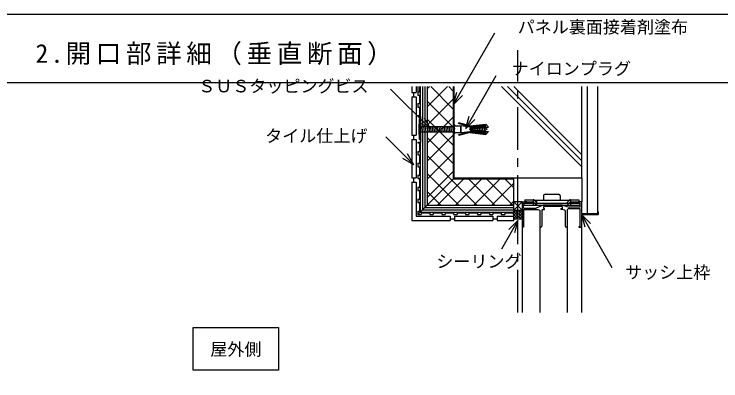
# Model space of a CAD drawing. Units: millimetres, scale not verified. Extents: x -1989 to 2011, y -1447 to 1353.
# Drawn here: x -652 to 177, y 922 to 1353 of the extents above; entities that cross this region are included whole.
import ezdxf
from ezdxf.enums import TextEntityAlignment as Align

# ---------------------------------------------------------------- set-up
doc = ezdxf.new("R2010")
doc.units = ezdxf.units.MM
doc.header["$LTSCALE"] = 10
doc.linetypes.add('CHAIN1', pattern=[8, 5, -1, 1, -1])
for name, color, linetype in [('0-0', 7, 'Continuous'), ('3-0', 7, 'Continuous'), ('3-1', 7, 'Continuous'), ('3-2', 7, 'Continuous')]:
    doc.layers.add(name, color=color, linetype=linetype)
doc.styles.add('ＭＳ ゴシック', font='')
doc.styles.get('ＭＳ ゴシック').set_extended_font_data('MS Gothic')

msp = doc.modelspace()

# ---------------------------------------------------------------- linework, layer by layer
at = {"layer": '0-0'}
msp.add_line((-1988.79, 1272.63), (2011.21, 1272.63), dxfattribs=at)
msp.add_lwpolyline([(-1988.79, 1352.63), (2011.21, 1352.63), (2011.21, -1447.37), (-1988.79, -1447.37)], close=True, dxfattribs=at)
at = {"layer": '3-0'}
msp.add_lwpolyline([(-442.1, 985.09), (-342.1, 985.09), (-342.1, 935.09), (-442.1, 935.09)], close=True, dxfattribs=at)
at = {"layer": '3-1'}
for p, q in [((-136.6, 1246.74), (-88.05, 1330.83)), ((-122.31, 1218.56), (-86.55, 1280.51)), ((-163.2, 1217.51), (-210.5, 1264.81)), ((-185.55, 1267.63), (-185.55, 1260.63)), ((-180.55, 1267.63), (-180.55, 1260.63)), ((-178.55, 1267.63), (-178.55, 1257.63)), ((-178.55, 1261.63), (-176.55, 1261.63)), ((-176.55, 1267.63), (-176.55, 1261.63)), ((-175.8, 1267.63), (-175.8, 1232.63)), ((-173.05, 1267.63), (-173.05, 1220.63)), ((-170.3, 1267.63), (-170.3, 1220.63)), ((-167.55, 1267.63), (-167.55, 1220.63)), ((-167.55, 1243.74), (-143.66, 1267.63)), ((-167.55, 1264.95), (-164.87, 1267.63)), ((-163.45, 1267.63), (-137.05, 1241.23)), ((-142.24, 1267.63), (-137.05, 1262.45)), ((-137.05, 1267.63), (-137.05, 1220.63)), ((-136.6, 1246.74), (-132.72, 1261.23)), ((-136.05, 1160.13), (-136.05, 1267.63)), ((13.95, 1173.48), (-80.2, 1267.63)), ((13.95, 1180.56), (-73.13, 1267.63)), ((13.95, 1187.63), (-66.06, 1267.63)), ((13.95, 1160.13), (13.95, 1267.63)), ((20.56, 1118.75), (20.56, 1267.63)), ((32.56, 1120.54), (32.56, 1267.63)), ((-185.55, 1260.63), (-180.55, 1260.63)), ((-185.55, 1255.63), (-180.55, 1255.63)), ((-185.55, 1255.63), (-185.55, 1210.63)), ((-183.55, 1260.63), (-183.55, 1255.63)), ((-180.55, 1255.63), (-180.55, 1210.63)), ((-178.55, 1257.63), (-176.55, 1257.63)), ((-176.55, 1257.63), (-176.55, 1247.63)), ((-167.55, 1222.53), (-137.05, 1253.03)), ((-136.6, 1246.74), (-125.99, 1257.35)), ((-178.55, 1247.63), (-176.55, 1247.63)), ((-178.55, 1247.63), (-178.55, 1243.63)), ((-167.55, 1250.52), (-137.05, 1220.02)), ((-178.55, 1243.63), (-176.55, 1243.63)), ((-176.55, 1243.63), (-176.55, 1233.63)), ((-178.55, 1233.63), (-176.55, 1233.63)), ((-178.55, 1233.63), (-178.55, 1232.63)), ((-178.55, 1232.63), (-175.55, 1232.63)), ((-176.55, 1229.63), (-175.55, 1229.63)), ((-176.55, 1205.63), (-176.55, 1229.63)), ((-175.55, 1232.63), (-175.55, 1202.63)), ((-175.55, 1205.63), (-175.55, 1229.63)), ((-163.2, 1217.51), (-170.7, 1230.5)), ((-167.55, 1201.31), (-137.05, 1231.82)), ((-167.55, 1229.31), (-137.05, 1198.81)), ((-122.31, 1218.56), (-118.43, 1233.05)), ((-122.31, 1218.56), (-111.71, 1229.17)), ((-177.05, 1223.63), (-176.55, 1223.13)), ((-177.05, 1211.63), (-177.05, 1223.63)), ((-163.2, 1217.51), (-176.19, 1225.01)), ((-175.55, 1222.13), (-174.05, 1220.63)), ((-174.05, 1220.63), (-135.55, 1220.63)), ((-174.05, 1220.63), (-173, 1214.63)), ((-172.05, 1220.63), (-171, 1214.63)), ((-170.05, 1220.63), (-169, 1214.63)), ((-168.05, 1220.63), (-167, 1214.63)), ((-166.05, 1220.63), (-165, 1214.63)), ((-164.05, 1220.63), (-163, 1214.63)), ((-162.05, 1220.63), (-161, 1214.63)), ((-160.05, 1220.63), (-159, 1214.63)), ((-158.05, 1220.63), (-157, 1214.63)), ((-156.05, 1220.63), (-155, 1214.63)), ((-154.05, 1220.63), (-153, 1214.63)), ((-152.05, 1220.63), (-151, 1214.63)), ((-150.05, 1220.63), (-149, 1214.63)), ((-148.05, 1220.63), (-147, 1214.63)), ((-146.05, 1220.63), (-145, 1214.63)), ((-144.05, 1220.63), (-143, 1214.63)), ((-142.05, 1220.63), (-141, 1214.63)), ((-140.05, 1220.63), (-139, 1214.63)), ((-138.05, 1220.63), (-137, 1214.63)), ((-136.05, 1220.63), (-135.55, 1217.8)), ((-134.55, 1221.63), (-135.55, 1222.63)), ((-135.55, 1212.63), (-135.55, 1222.63)), ((-134.55, 1221.63), (-127.55, 1221.63)), ((-130.81, 1224.17), (-130.55, 1225.13)), ((-117.55, 1220.6), (-130.81, 1224.17)), ((-117.55, 1221.63), (-130.55, 1225.13)), ((-128.05, 1213.63), (-128.05, 1221.63)), ((-127.55, 1213.63), (-127.55, 1221.63)), ((-117.55, 1220.13), (-127.55, 1221.63)), ((-120.89, 1220.63), (-117.69, 1220.63)), ((-117.55, 1221.63), (-98.55, 1223.63)), ((-117.55, 1220.13), (-117.55, 1220.6)), ((-117.55, 1218.13), (-95.55, 1220.13)), ((-116.56, 1218.22), (-116.92, 1221.7)), ((-115.56, 1218.32), (-115.93, 1221.79)), ((-114.57, 1218.41), (-114.93, 1221.91)), ((-113.57, 1218.5), (-113.94, 1222.01)), ((-112.57, 1218.59), (-112.95, 1222.12)), ((-111.58, 1218.68), (-111.95, 1222.22)), ((-110.58, 1218.77), (-110.96, 1222.33)), ((-109.59, 1218.86), (-109.96, 1222.43)), ((-108.59, 1218.95), (-108.97, 1222.54)), ((-107.59, 1219.04), (-107.97, 1222.64)), ((-106.6, 1219.13), (-106.98, 1222.75)), ((-105.6, 1219.22), (-105.99, 1222.85)), ((-104.61, 1219.31), (-104.99, 1222.96)), ((-103.61, 1219.4), (-104, 1223.06)), ((-102.62, 1219.49), (-103, 1223.17)), ((-102.85, 1219.47), (-102.19, 1215.74)), ((-101.62, 1219.58), (-102.01, 1223.27)), ((-100.62, 1219.67), (-101.01, 1223.38)), ((-100.88, 1219.65), (-100.2, 1215.82)), ((-97.01, 1217.61), (-100.59, 1219.68)), ((-99.63, 1219.76), (-100.02, 1223.48)), ((-98.63, 1219.85), (-99.02, 1223.59)), ((-95.55, 1220.13), (-98.55, 1223.63)), ((-177.05, 1211.63), (-176.55, 1212.13)), ((-175.55, 1213.13), (-174.05, 1214.63)), ((-174.05, 1214.63), (-135.55, 1214.63)), ((-173.05, 1214.63), (-173.05, 1123.13)), ((-170.3, 1214.63), (-170.3, 1125.88)), ((-167.55, 1214.63), (-167.55, 1128.63)), ((-137.05, 1214.63), (-137.05, 1159.13)), ((-135.55, 1212.63), (-134.55, 1213.63)), ((-134.55, 1213.63), (-127.55, 1213.63)), ((-117.55, 1214.67), (-130.81, 1211.1)), ((-130.55, 1210.13), (-130.81, 1211.1)), ((-117.55, 1213.63), (-130.55, 1210.13)), ((-127.55, 1213.63), (-117.55, 1215.13)), ((-120.89, 1214.63), (-117.69, 1214.63)), ((-117.55, 1217.13), (-117.55, 1218.13)), ((-117.55, 1217.13), (-95.55, 1215.13)), ((-117.55, 1214.67), (-117.55, 1215.13)), ((-117.55, 1213.63), (-98.55, 1211.63)), ((-116.56, 1217.04), (-116.92, 1213.57)), ((-116.63, 1218.22), (-116.42, 1217.03)), ((-115.56, 1216.95), (-115.93, 1213.48)), ((-114.57, 1216.86), (-114.93, 1213.36)), ((-114.66, 1218.4), (-114.39, 1216.85)), ((-113.57, 1216.77), (-113.94, 1213.25)), ((-112.57, 1216.68), (-112.95, 1213.15)), ((-112.69, 1218.58), (-112.35, 1216.66)), ((-111.58, 1216.59), (-111.95, 1213.04)), ((-110.58, 1216.5), (-110.96, 1212.94)), ((-110.72, 1218.76), (-110.32, 1216.48)), ((-109.59, 1216.41), (-109.96, 1212.84)), ((-108.59, 1216.32), (-108.97, 1212.73)), ((-108.75, 1218.93), (-108.29, 1216.29)), ((-107.59, 1216.23), (-107.97, 1212.63)), ((-106.6, 1216.14), (-106.98, 1212.52)), ((-106.79, 1219.11), (-106.26, 1216.11)), ((-105.6, 1216.05), (-105.99, 1212.42)), ((-104.61, 1215.96), (-104.99, 1212.31)), ((-104.82, 1219.29), (-104.22, 1215.92)), ((-103.61, 1215.87), (-104, 1212.21)), ((-102.62, 1215.78), (-103, 1212.1)), ((-101.62, 1215.69), (-102.01, 1212)), ((-100.62, 1215.59), (-101.01, 1211.89)), ((-97.05, 1217.63), (-100.59, 1215.59)), ((-99.63, 1215.5), (-100.02, 1211.79)), ((-98.63, 1215.41), (-99.02, 1211.68)), ((-95.55, 1215.13), (-98.55, 1211.63)), ((-183.22, 1175.87), (-216.04, 1208.7)), ((-185.55, 1210.63), (-180.55, 1210.63)), ((-185.55, 1205.63), (-180.55, 1205.63)), ((-185.55, 1205.63), (-185.55, 1160.63)), ((-183.55, 1210.63), (-183.55, 1205.63)), ((-180.55, 1205.63), (-180.55, 1160.63)), ((-176.55, 1205.63), (-175.55, 1205.63)), ((-167.55, 1180.1), (-137.05, 1210.6)), ((-167.55, 1208.09), (-137.05, 1177.59)), ((-178.55, 1202.63), (-175.55, 1202.63)), ((-178.55, 1202.63), (-178.55, 1201.63)), ((-178.55, 1201.63), (-176.55, 1201.63)), ((-176.55, 1201.63), (-176.55, 1191.63)), ((-175.8, 1202.63), (-175.8, 1120.38)), ((-183.22, 1175.87), (-190.72, 1188.86)), ((-178.55, 1191.63), (-176.55, 1191.63)), ((-178.55, 1191.63), (-178.55, 1187.63)), ((-178.55, 1187.63), (-176.55, 1187.63)), ((-176.55, 1187.63), (-176.55, 1177.63)), ((-167.55, 1158.89), (-137.05, 1189.39)), ((-167.55, 1186.88), (-109.31, 1128.63)), ((-183.22, 1175.87), (-196.21, 1183.37)), ((-178.55, 1177.63), (-176.55, 1177.63)), ((-178.55, 1177.63), (-178.55, 1173.63)), ((-178.55, 1173.63), (-176.55, 1173.63)), ((-176.55, 1173.63), (-176.55, 1163.63)), ((-178.55, 1163.63), (-176.55, 1163.63)), ((-178.55, 1163.63), (-178.55, 1159.63)), ((-167.55, 1137.68), (-137.05, 1168.18)), ((-167.55, 1165.67), (-130.52, 1128.63)), ((-185.55, 1160.63), (-180.55, 1160.63)), ((-185.55, 1155.63), (-180.55, 1155.63)), ((-183.55, 1160.63), (-183.55, 1155.63)), ((-180.55, 1155.63), (-180.55, 1115.63)), ((-178.55, 1159.63), (-176.55, 1159.63)), ((-178.55, 1117.63), (-137.05, 1159.13)), ((-176.55, 1159.63), (-176.55, 1149.63)), ((-155.38, 1128.63), (-124.88, 1159.13)), ((-66.05, 1159.13), (-137.05, 1159.13)), ((13.95, 1160.13), (-136.05, 1160.13)), ((-134.17, 1128.63), (-103.67, 1159.13)), ((-118.59, 1159.13), (-88.09, 1128.63)), ((-112.96, 1128.63), (-82.45, 1159.13)), ((-97.38, 1159.13), (-66.88, 1128.63)), ((-91.74, 1128.63), (-66.05, 1154.32)), ((-76.17, 1159.13), (-66.05, 1149.02)), ((-66.05, 1110.63), (-66.05, 1159.13)), ((13.95, 1160.13), (13.95, 1132.27)), ((-178.55, 1149.63), (-176.55, 1149.63)), ((-178.55, 1149.63), (-178.55, 1145.63)), ((-178.55, 1145.63), (-176.55, 1145.63)), ((-176.55, 1145.63), (-176.55, 1135.63)), ((-167.55, 1144.45), (-151.73, 1128.63)), ((-31.19, 1139.33), (-31.19, 1134.36)), ((-29.2, 1141.32), (-13.29, 1141.32)), ((-11.3, 1139.33), (-11.3, 1134.36)), ((-178.55, 1135.63), (-176.55, 1135.63)), ((-178.55, 1135.63), (-178.55, 1131.63)), ((-178.55, 1131.63), (-176.55, 1131.63)), ((-176.55, 1131.63), (-176.55, 1121.63)), ((-167.55, 1128.63), (-66.05, 1128.63)), ((-70.53, 1128.63), (-66.05, 1133.11)), ((-56.05, 1132.63), (-66.05, 1132.63)), ((-66.05, 1132.63), (-56.05, 1122.63)), ((-56.05, 1132.63), (-66.05, 1122.63)), ((-55.76, 1132.47), (-56.05, 1132.17)), ((-56.05, 1132.17), (-56.05, 1102.63)), ((-55.76, 1132.47), (-53.27, 1132.47)), ((-54.41, 1130.83), (-50.58, 1130.83)), ((-54.41, 1128.69), (-54.41, 1130.83)), ((-54.41, 1128.29), (-54.41, 1128.69)), ((-54.41, 1127.7), (-54.41, 1128.29)), ((-54.06, 1130.83), (-54.06, 1128.54)), ((-54.06, 1130.83), (-43.12, 1130.83)), ((-54.06, 1128.54), (11.58, 1128.54)), ((-52.87, 1132.47), (-53.27, 1132.47)), ((-53.07, 1134.76), (-53.07, 1132.47)), ((-53.07, 1134.76), (-43.05, 1134.76)), ((-53.07, 1132.47), (-43.18, 1132.47)), ((-50.58, 1132.47), (-52.87, 1132.47)), ((-50.09, 1131.97), (-50.58, 1132.47)), ((-50.58, 1130.83), (-50.09, 1131.33)), ((-50.09, 1131.97), (-50.09, 1131.33)), ((-43.18, 1132.47), (-43.12, 1132.42)), ((-43.12, 1134.36), (0.64, 1134.36)), ((-43.12, 1134.36), (-43.12, 1128.54)), ((-43.12, 1132.42), (-39.68, 1128.98)), ((-41.65, 1134.18), (-38.3, 1130.83)), ((-31.54, 1128.49), (-39.48, 1125.16)), ((-39.15, 1134.36), (-39.15, 1128.54)), ((-8.81, 1128.49), (-31.54, 1128.49)), ((-8.81, 1128.49), (-1.05, 1126.16)), ((-4.19, 1130.83), (-0.84, 1134.18)), ((-2.81, 1128.98), (0.64, 1132.42)), ((0.57, 1134.76), (10.58, 1134.76)), ((0.64, 1134.36), (0.64, 1128.54)), ((0.64, 1132.42), (0.69, 1132.47)), ((0.69, 1132.47), (10.58, 1132.47)), ((8.1, 1132.47), (7.6, 1131.97)), ((7.6, 1131.97), (7.6, 1131.33)), ((7.6, 1131.33), (8.1, 1130.83)), ((8.1, 1132.47), (10.38, 1132.47)), ((10.78, 1132.47), (10.38, 1132.47)), ((10.58, 1134.76), (10.58, 1132.47)), ((13.27, 1132.47), (10.78, 1132.47)), ((11.58, 1130.83), (11.58, 1128.54)), ((13.57, 1132.17), (13.57, 1118.75)), ((-178.55, 1121.63), (-176.55, 1121.63)), ((-178.55, 1121.63), (-178.55, 1117.63)), ((-175.8, 1120.38), (-66.05, 1120.38)), ((-173.05, 1123.13), (-66.05, 1123.13)), ((-170.3, 1125.88), (-66.05, 1125.88)), ((-66.05, 1122.63), (-56.05, 1122.63)), ((-66.05, 1112.82), (-56.24, 1122.63)), ((-66.05, 1116.36), (-59.78, 1122.63)), ((-66.05, 1119.89), (-63.31, 1122.63)), ((-66.05, 1121.03), (-57.66, 1112.63)), ((-64.12, 1122.63), (-56.05, 1114.57)), ((-60.59, 1122.63), (-56.05, 1118.1)), ((-57.05, 1122.63), (-56.05, 1121.64)), ((-54.41, 1127.3), (-54.41, 1127.7)), ((-54.41, 1126.7), (-54.41, 1127.3)), ((-54.41, 1126.3), (-54.41, 1126.7)), ((-54.41, 1125.16), (-54.41, 1126.3)), ((-54.41, 1125.16), (-39.48, 1125.16)), ((-54.41, 1123.22), (-54.41, 1102.63)), ((-54.11, 1123.52), (-37.82, 1123.52)), ((-35.27, 1122.17), (-35.7, 1122.66)), ((-35.27, 1122.17), (-35.27, 1112.58)), ((-33.08, 1122.53), (-33.08, 1103.73)), ((-32.08, 1123.52), (-29.7, 1123.52)), ((-29.7, 1124.52), (-31.19, 1124.52)), ((-29.7, 1123.52), (-29.7, 1124.52)), ((-10.8, 1124.52), (-9.31, 1124.52)), ((-10.8, 1124.52), (-10.8, 1123.52)), ((-9.31, 1126.85), (-9.31, 1124.52)), ((-5.43, 1122.33), (-5.43, 1103.73)), ((-3.04, 1123.38), (-3.24, 1122.97)), ((-1.73, 1124.52), (-2.14, 1124.3)), ((-1.73, 1124.52), (11.43, 1124.52)), ((11.92, 1126.16), (-1.05, 1126.16)), ((11.92, 1124.02), (11.43, 1124.52)), ((33.46, 1117.85), (33.46, 1120.54)), ((-180.55, 1115.63), (-140.55, 1115.63)), ((-178.55, 1117.63), (-174.55, 1117.63)), ((-174.55, 1119.63), (-164.55, 1119.63)), ((-174.55, 1119.63), (-174.55, 1117.63)), ((-164.55, 1119.63), (-164.55, 1117.63)), ((-164.55, 1117.63), (-160.55, 1117.63)), ((-160.55, 1119.63), (-150.55, 1119.63)), ((-160.55, 1119.63), (-160.55, 1117.63)), ((-146.55, 1119.63), (-136.55, 1119.63)), ((-146.55, 1119.63), (-146.55, 1117.63)), ((-140.55, 1115.63), (-140.55, 1110.63)), ((-140.55, 1112.63), (-135.55, 1112.63)), ((-135.55, 1115.63), (-135.55, 1110.63)), ((-135.55, 1115.63), (-90.55, 1115.63)), ((-132.55, 1119.63), (-122.55, 1119.63)), ((-132.55, 1119.63), (-132.55, 1117.63)), ((-118.55, 1119.63), (-108.55, 1119.63)), ((-118.55, 1119.63), (-118.55, 1117.63)), ((-104.55, 1119.63), (-94.55, 1119.63)), ((-104.55, 1119.63), (-104.55, 1117.63)), ((-90.55, 1119.63), (-80.55, 1119.63)), ((-90.55, 1119.63), (-90.55, 1117.63)), ((-90.55, 1115.63), (-90.55, 1110.63)), ((-90.55, 1112.63), (-85.55, 1112.63)), ((-85.55, 1115.63), (-85.55, 1110.63)), ((-85.55, 1115.63), (-66.05, 1115.63)), ((-76.55, 1119.63), (-66.55, 1119.63)), ((-76.55, 1119.63), (-76.55, 1117.63)), ((-66.05, 1117.5), (-61.19, 1112.63)), ((-66.05, 1113.96), (-64.73, 1112.63)), ((-66.05, 1112.63), (-56.05, 1112.63)), ((-62.7, 1112.63), (-56.05, 1119.29)), ((-59.17, 1112.63), (-56.05, 1115.75)), ((-35.27, 1112.58), (-35.27, 1103.73)), ((13.57, 1117.55), (33.16, 1117.55)), ((13.57, 1117.55), (13.57, 1102.63)), ((13.57, 1117.55), (49.33, 1055.6)), ((13.57, 1117.55), (24.17, 1106.95)), ((13.57, 1117.55), (17.45, 1103.06)), ((33.16, 1117.55), (33.46, 1117.85)), ((-135.55, 1110.63), (-90.55, 1110.63)), ((-85.55, 1110.63), (-66.05, 1110.63)), ((-61.05, 1110.64), (-80.53, 1076.9)), ((-61.05, 1110.64), (-71.66, 1100.03)), ((-61.05, 1110.64), (-64.94, 1096.15)), ((-35.27, 1103.73), (-35.27, 1002.63)), ((-3.24, 1103.73), (-3.24, 1002.63)), ((10.58, 1103.63), (10.58, 1102.63)), ((-54.41, 1102.63), (-56.05, 1102.63)), ((-56.05, 1102.63), (-56.05, 1002.63)), ((10.58, 1102.63), (13.57, 1102.63)), ((13.57, 1102.63), (13.57, 1002.63))]:
    msp.add_line(p, q, dxfattribs=at)
at = {"layer": '3-1', "linetype": 'CHAIN1'}
for p, q in [((-61.05, 1113.54), (-61.05, 1310.41)), ((-61.05, 1002.63), (-61.05, 1110.64))]:
    msp.add_line(p, q, dxfattribs=at)
at = {"layer": '3-1'}
for points in [[(-185.55, 1155.63), (-185.55, 1110.63), (-140.55, 1110.63)], [(-43.12, 1130.83), (0.64, 1130.83), (11.58, 1130.83)], [(11.92, 1126.16), (11.92, 1130.83), (8.1, 1130.83)], [(-9.31, 1126.85), (-31.19, 1126.85), (-31.19, 1124.52)], [(-5.43, 1122.33), (-8.41, 1123.52), (-10.8, 1123.52)], [(-3.24, 1122.97), (-3.24, 1112.58), (-3.24, 1103.73)], [(10.58, 1103.63), (11.92, 1103.63), (11.92, 1124.02)], [(13.57, 1118.75), (32.56, 1118.75), (32.56, 1120.54), (33.46, 1120.54)], [(-150.55, 1119.63), (-150.55, 1117.63), (-146.55, 1117.63)], [(-136.55, 1119.63), (-136.55, 1117.63), (-132.55, 1117.63)], [(-122.55, 1119.63), (-122.55, 1117.63), (-118.55, 1117.63)], [(-108.55, 1119.63), (-108.55, 1117.63), (-104.55, 1117.63)], [(-94.55, 1119.63), (-94.55, 1117.63), (-90.55, 1117.63)], [(-80.55, 1119.63), (-80.55, 1117.63), (-76.55, 1117.63)], [(-66.55, 1119.63), (-66.55, 1117.63), (-66.05, 1117.63)]]:
    msp.add_lwpolyline(points, dxfattribs=at)
for centre, radius, start, end in [((-29.2, 1139.33), 1.99, 90, 180), ((-13.29, 1139.33), 1.99, 0, 90), ((-43.05, 1132.77), 1.99, 53.13008, 90), ((-43.05, 1132.77), 1.99, 45, 53.13008), ((-38.42, 1130.53), 1.99, 224.99998, 269.99998), ((0.57, 1132.77), 1.99, 126.86987, 134.99998), ((0.57, 1132.77), 1.99, 90, 126.86987), ((13.27, 1132.17), 0.298, 0, 90), ((-54.11, 1123.22), 0.298, 90, 180), ((-37.82, 1123.02), 0.497, 52.69733, 90), ((-35.17, 1126.5), 3.88, 232.69786, 262.16287), ((-32.08, 1122.53), 0.995, 90, 180), ((-5.33, 1126.5), 3.88, 306.22141, 325.37682), ((-34.17, 1103.73), 1.09, 180, 0), ((-4.34, 1103.73), 1.09, 180, 0)]:
    msp.add_arc(centre, radius, start, end, dxfattribs=at)
at = {"layer": '3-2'}
msp.add_line((-175.55, 1217.57), (-175.55, 1217.69), dxfattribs=at)

# ---------------------------------------------------------------- texts
at = {"layer": '0-0', "insert": (-627.24, 1292.63), "char_height": 21.99, "attachment_point": 7, "style": 'ＭＳ ゴシック'}
msp.add_mtext('\\T1.18;2.開口部詳細（垂直断面）', dxfattribs=at)
at = {"layer": '3-0', "color": 4, "style": 'ＭＳ ゴシック'}
msp.add_text('屋外側', height=14.66, dxfattribs=at).set_placement((-422.1, 947.75), align=Align.BOTTOM_LEFT)
at = {"layer": '3-1', "color": 4, "style": 'ＭＳ ゴシック'}
for s, p in [('パネル裏面接着剤塗布', (-61.33, 1325.77)), ('ナイロンプラグ', (-68.4, 1277)), ('ＳＵＳタッピングビス', (-436.31, 1256.48)), ('タイル仕上げ', (-357.69, 1198.04)), ('シーリング', (-156.82, 1050.82)), ('サッシ上枠', (64.79, 1038.1))]:
    msp.add_text(s, height=14.66, dxfattribs=at).set_placement(p, align=Align.BOTTOM_LEFT)

doc.saveas('drawing.dxf')
